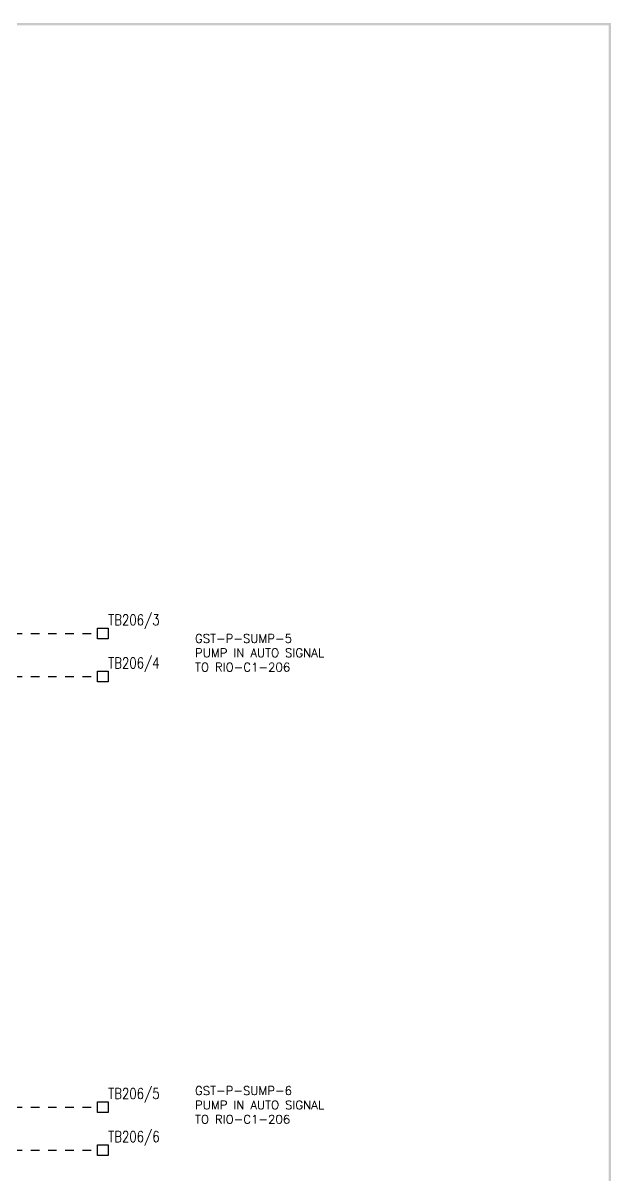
# Model space of a CAD drawing. Header units: inches. Extents: x -0.1 to 33.9, y -0.2 to 22.6.
# Drawn here: x 27.07 to 33.9, y 9.21 to 22.59 of the extents above; entities that cross this region are included whole.
import ezdxf
from ezdxf.enums import TextEntityAlignment as Align

# ---------------------------------------------------------------- set-up
doc = ezdxf.new("R2010")
doc.units = ezdxf.units.IN
doc.header["$LTSCALE"] = 0.5
doc.header["$MEASUREMENT"] = 0
doc.linetypes.add('HIDDEN2', pattern=[0.1875, 0.125, -0.0625])
for name, color, linetype in [('SYMS', 7, 'Continuous'), ('TERMS', 123, 'Continuous'), ('WIRES', 7, 'Continuous')]:
    doc.layers.add(name, color=color, linetype=linetype)
doc.styles.get("Standard").update_dxf_attribs({"font": 'romans.shx'})
doc.styles.add('WD', font='romans.shx')

# ---------------------------------------------------------------- blocks, each defined once
blk = doc.blocks.new('S&L Title Block V2')
at = {"color": 2}
for points in [[(0, 22.587), (0.025, 22.562), (33.9, 22.587), (33.875, 22.562)], [(33.9, 22.587), (33.875, 22.562), (33.9, 0.012), (33.875, 0.012)]]:
    blk.add_trace(points, dxfattribs=at)
for tag, height, p in [('TITLE#1', 0.15, (31.11, 1.739)), ('TITLE#2', 0.1, (31.129, 1.58))]:
    blk.add_attdef(tag, text='', height=height).set_placement(p, align=Align.CENTER)
for tag, p, height in [('DRAWNBY', (28.968, 0.735), 0.1), ('SCALE', (30.644, 0.731), 0.1), ('DATE', (30.653, 0.449), 0.1), ('CHKBY', (28.975, 0.429), 0.1), ('SH#', (32.993, 0.197), 0.125)]:
    blk.add_attdef(tag, p, '', height=height)
blk.add_attdef('JOB#', text='', height=0.125).set_placement((32.83, 0.195), align=Align.RIGHT)
at = {"flags": 9}
blk.add_attdef('WD_TB', (0, 0), '', height=0.1, dxfattribs=at)
blk = doc.blocks.new('HT1001')
for p, q in [((-0.062, 0.062), (0.062, 0.062)), ((-0.062, -0.062), (-0.062, 0.062)), ((0.062, 0.062), (0.062, -0.062)), ((0.062, -0.062), (-0.062, -0.062))]:
    blk.add_line(p, q)
at = {"style": 'WD'}
for tag, p, width in [('INST', (0.062, 0.42), 0.7), ('LOC', (0.062, 0.25), 0.7), ('DESC1', (0.05, -0.385), 0.8)]:
    blk.add_attdef(tag, p, '', height=0.125, dxfattribs=dict(at, width=width))
at = {"linetype": 'Continuous', "style": 'WD'}
for tag, p, height, width, flags in [('TERM01', (0.062, 0.094), 0.125, 0.8, 8), ('TAGSTRIP', (0.05, -0.229), 0.125, 0.9, 8), ('CAT', (0.213, -0.406), 0.109, 0.8, 1), ('DESC2', (0.05, -0.541), 0.125, 0.8, 8), ('DESC3', (0.05, -0.698), 0.125, 0.8, 8)]:
    blk.add_attdef(tag, p, '', height=height, dxfattribs=dict(at, width=width, flags=flags))
at = {"style": 'WD', "flags": 1}
for tag, p, height in [('X4TERM01', (-0.062, 0), 0.0125), ('X4TERMDESC01', (-0.055, -0.023), 0.025), ('X2TERMDESC01', (-0.006, 0.029), 0.025), ('STRIPSEQ', (0, 0), 0.00125), ('X2TERM01', (0, 0.062), 0.0125), ('X2PIN01', (0.033, 0.084), 0.0125), ('X1TERMDESC01', (0.039, 0.007), 0.025), ('X1TERM01', (0.062, 0), 0.0125), ('X1PIN01', (0.087, 0.016), 0.0125), ('X4PIN01', (-0.114, -0.038), 0.0125), ('LINKTERM', (0, -0.002), 0.00125), ('X8TERM01', (0, -0.062), 0.0125), ('X8TERMDESC01', (0, -0.054), 0.025), ('X8PIN01', (0.026, -0.096), 0.0125)]:
    blk.add_attdef(tag, p, '', height=height, dxfattribs=at)
at = {"linetype": 'Continuous', "style": 'WD', "width": 0.8, "flags": 1}
blk.add_attdef('MFG', text='', height=0.109, dxfattribs=at).set_placement((0.088, -0.406), align=Align.RIGHT)
at = {"style": 'WD', "width": 0.7, "flags": 1}
blk.add_attdef('ASSYCODE', (0.062, -0.281), '', height=0.01, dxfattribs=at)

msp = doc.modelspace()

# ---------------------------------------------------------------- linework, layer by layer
at = {"layer": 'WIRES', "linetype": 'HIDDEN2'}
for p, q in [((26.562, 15.5), (27.938, 15.5)), ((26.562, 15), (27.938, 15)), ((26.562, 10), (27.938, 10)), ((26.562, 9.5), (27.938, 9.5))]:
    msp.add_line(p, q, dxfattribs=at)

# ---------------------------------------------------------------- block references
msp.add_blockref('S&L Title Block V2', (0, 0))
at = {"layer": 'SYMS'}
ref = msp.add_blockref('HT1001', (28, 15.5), dxfattribs=at)
ref.add_attrib('TERM01', 'TB206/3', (28.062, 15.594), dxfattribs={"layer": 'TERMS', "linetype": 'Continuous', "height": 0.125, "style": 'WD', "width": 0.8, "flags": 8})
ref = msp.add_blockref('HT1001', (28, 15), dxfattribs=at)
ref.add_attrib('TERM01', 'TB206/4', (28.062, 15.094), dxfattribs={"layer": 'TERMS', "linetype": 'Continuous', "height": 0.125, "style": 'WD', "width": 0.8, "flags": 8})
ref = msp.add_blockref('HT1001', (28, 10), dxfattribs=at)
ref.add_attrib('TERM01', 'TB206/5', (28.062, 10.094), dxfattribs={"layer": 'TERMS', "linetype": 'Continuous', "height": 0.125, "style": 'WD', "width": 0.8, "flags": 8})
ref = msp.add_blockref('HT1001', (28, 9.5), dxfattribs=at)
ref.add_attrib('TERM01', 'TB206/6', (28.062, 9.594), dxfattribs={"layer": 'TERMS', "linetype": 'Continuous', "height": 0.125, "style": 'WD', "width": 0.8, "flags": 8})

# ---------------------------------------------------------------- texts
at = {"linetype": 'HIDDEN2', "char_height": 0.1, "attachment_point": 1}
for s, heights, insert in [('GST-P-SUMP-5\\PPUMP IN AUTO SIGNAL\\PTO RIO-C1-206', [0], (29.069, 15.491)), ('GST-P-SUMP-6\\PPUMP IN AUTO SIGNAL\\PTO RIO-C1-206', [0.433], (29.069, 10.241))]:
    msp.add_mtext_dynamic_manual_height_columns(s, width=1.93089, gutter_width=0.5, heights=heights, dxfattribs=dict(at, insert=insert))

doc.saveas('drawing.dxf')
